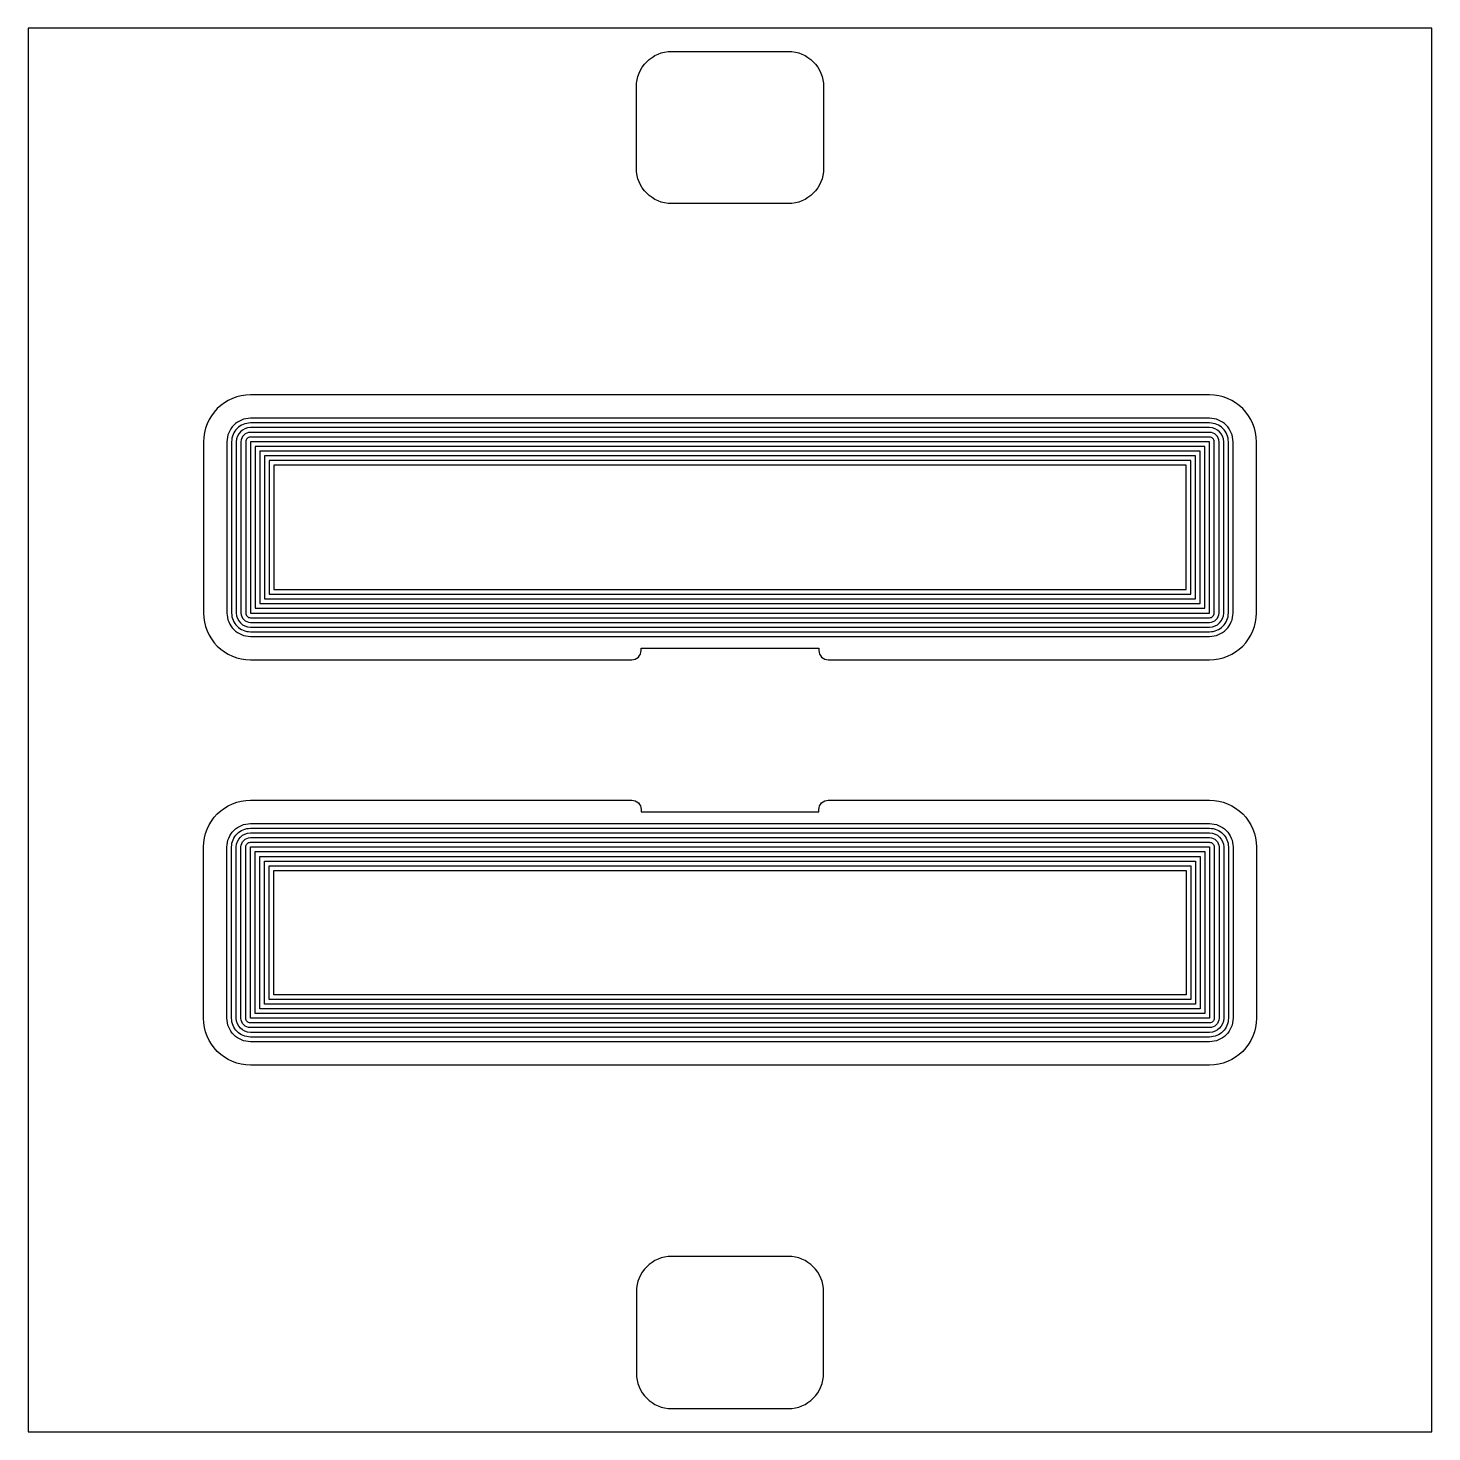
# Model space of a CAD drawing. Header units: inches. Extents: x -15 to 15, y -15 to 15.
import ezdxf

# ---------------------------------------------------------------- set-up
doc = ezdxf.new("R2010")
doc.units = ezdxf.units.IN
doc.header["$MEASUREMENT"] = 0
for name, color, linetype in [('glass_extents', 7, 'Continuous'), ('lightmask_large_lower', 2, 'Continuous'), ('lightmask_large_lower_tandem', 2, 'Continuous'), ('offsets_for_cutting_tests', 2, 'Continuous')]:
    doc.layers.add(name, color=color, linetype=linetype)

msp = doc.modelspace()

# ---------------------------------------------------------------- linework, layer by layer
at = {"layer": 'glass_extents'}
msp.add_lwpolyline([(-15, -15), (15, -15), (15, 15), (-15, 15)], close=True, dxfattribs=at)
at = {"layer": 'lightmask_large_lower'}
for points in [[(-10.75, 6.161), (-10.75, 2.5, 0.414214), (-10.25, 2), (10.25, 2, 0.414214), (10.75, 2.5), (10.75, 6.161, 0.414214), (10.25, 6.661), (-10.25, 6.661, 0.414214)], [(-10.75, -6.161), (-10.75, -2.5, -0.414214), (-10.25, -2), (10.25, -2, -0.414214), (10.75, -2.5), (10.75, -6.161, -0.414214), (10.25, -6.661), (-10.25, -6.661, -0.414214)]]:
    msp.add_lwpolyline(points, format="xyb", close=True, dxfattribs=at)
at = {"layer": 'lightmask_large_lower_tandem'}
for points in [[(-1.25, 11.25, -0.414214), (-2, 12), (-2, 13.75, -0.414214), (-1.25, 14.5), (1.25, 14.5, -0.414214), (2, 13.75), (2, 12, -0.414214), (1.25, 11.25)], [(1.9, 1.75), (1.9, 1.7, 0.414214), (2.1, 1.5), (10.25, 1.5, 0.414214), (11.25, 2.5), (11.25, 6.161, 0.414214), (10.25, 7.161), (-10.25, 7.161, 0.414214), (-11.25, 6.161), (-11.25, 2.5, 0.414214), (-10.25, 1.5), (-2.1, 1.5, 0.414214), (-1.9, 1.7), (-1.9, 1.75)], [(1.9, -1.75), (1.9, -1.7, -0.414214), (2.1, -1.5), (10.25, -1.5, -0.414214), (11.25, -2.5), (11.25, -6.161, -0.414214), (10.25, -7.161), (-10.25, -7.161, -0.414214), (-11.25, -6.161), (-11.25, -2.5, -0.414214), (-10.25, -1.5), (-2.1, -1.5, -0.414214), (-1.9, -1.7), (-1.9, -1.75)], [(-1.25, -11.25, 0.414214), (-2, -12), (-2, -13.75, 0.414214), (-1.25, -14.5), (1.25, -14.5, 0.414214), (2, -13.75), (2, -12, 0.414214), (1.25, -11.25)]]:
    msp.add_lwpolyline(points, format="xyb", close=True, dxfattribs=at)
at = {"layer": 'offsets_for_cutting_tests'}
for points in [[(-10.65, 6.161), (-10.65, 2.5, 0.414214), (-10.25, 2.1), (10.25, 2.1, 0.414214), (10.65, 2.5), (10.65, 6.161, 0.414214), (10.25, 6.561), (-10.25, 6.561, 0.414214)], [(-10.55, 6.161), (-10.55, 2.5, 0.414214), (-10.25, 2.2), (10.25, 2.2, 0.414214), (10.55, 2.5), (10.55, 6.161, 0.414214), (10.25, 6.461), (-10.25, 6.461, 0.414214)], [(-10.45, 6.161), (-10.45, 2.5, 0.414214), (-10.25, 2.3), (10.25, 2.3, 0.414214), (10.45, 2.5), (10.45, 6.161, 0.414214), (10.25, 6.361), (-10.25, 6.361, 0.414214)], [(-10.35, 6.161), (-10.35, 2.5, 0.414214), (-10.25, 2.4), (10.25, 2.4, 0.414214), (10.35, 2.5), (10.35, 6.161, 0.414214), (10.25, 6.261), (-10.25, 6.261, 0.414214)], [(-10.65, -6.161), (-10.65, -2.5, -0.414214), (-10.25, -2.1), (10.25, -2.1, -0.414214), (10.65, -2.5), (10.65, -6.161, -0.414214), (10.25, -6.561), (-10.25, -6.561, -0.414214)], [(-10.55, -6.161), (-10.55, -2.5, -0.414214), (-10.25, -2.2), (10.25, -2.2, -0.414214), (10.55, -2.5), (10.55, -6.161, -0.414214), (10.25, -6.461), (-10.25, -6.461, -0.414214)], [(-10.45, -6.161), (-10.45, -2.5, -0.414214), (-10.25, -2.3), (10.25, -2.3, -0.414214), (10.45, -2.5), (10.45, -6.161, -0.414214), (10.25, -6.361), (-10.25, -6.361, -0.414214)], [(-10.35, -6.161), (-10.35, -2.5, -0.414214), (-10.25, -2.4), (10.25, -2.4, -0.414214), (10.35, -2.5), (10.35, -6.161, -0.414214), (10.25, -6.261), (-10.25, -6.261, -0.414214)]]:
    msp.add_lwpolyline(points, format="xyb", close=True, dxfattribs=at)
for points in [[(-10.25, 6.161), (-10.25, 2.5), (10.25, 2.5), (10.25, 6.161)], [(-10.15, 6.061), (-10.15, 2.6), (10.15, 2.6), (10.15, 6.061)], [(-10.05, 5.961), (-10.05, 2.7), (10.05, 2.7), (10.05, 5.961)], [(-9.95, 5.861), (-9.95, 2.8), (9.95, 2.8), (9.95, 5.861)], [(-9.85, 5.761), (-9.85, 2.9), (9.85, 2.9), (9.85, 5.761)], [(-9.75, 5.661), (-9.75, 3), (9.75, 3), (9.75, 5.661)], [(-10.25, -6.161), (-10.25, -2.5), (10.25, -2.5), (10.25, -6.161)], [(-10.15, -6.061), (-10.15, -2.6), (10.15, -2.6), (10.15, -6.061)], [(-10.05, -5.961), (-10.05, -2.7), (10.05, -2.7), (10.05, -5.961)], [(-9.95, -5.861), (-9.95, -2.8), (9.95, -2.8), (9.95, -5.861)], [(-9.85, -5.761), (-9.85, -2.9), (9.85, -2.9), (9.85, -5.761)], [(-9.75, -5.661), (-9.75, -3), (9.75, -3), (9.75, -5.661)]]:
    msp.add_lwpolyline(points, close=True, dxfattribs=at)

doc.saveas('drawing.dxf')
